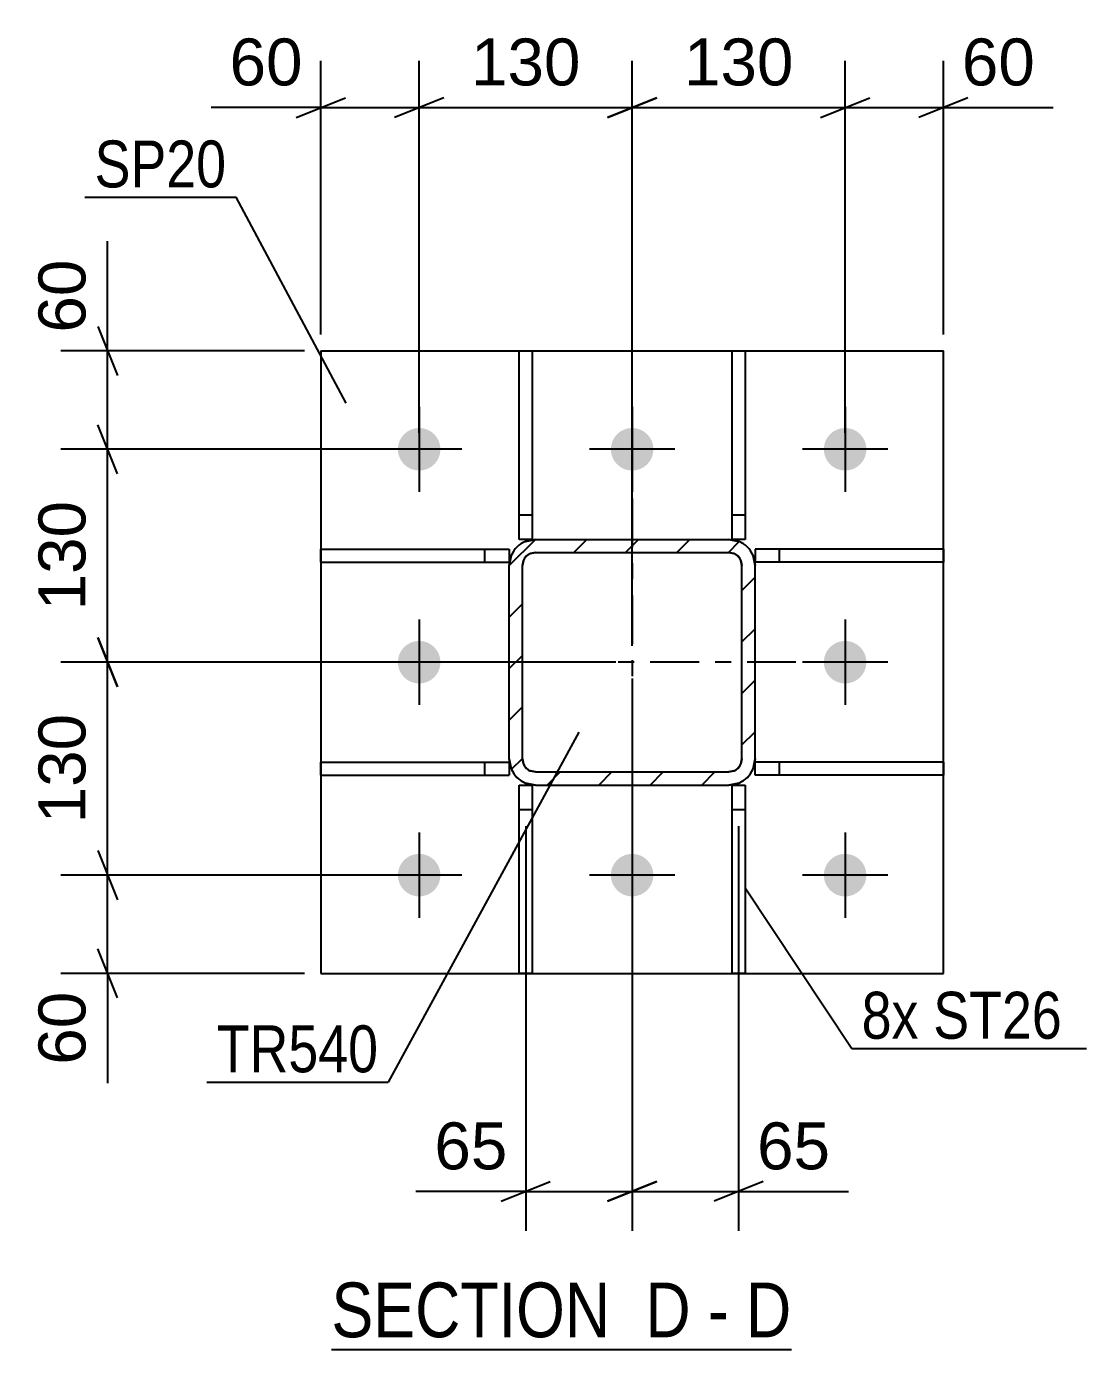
# Model space of a CAD drawing. Header units: millimetres. Extents: x 0 to 1189, y 0 to 841.
# Drawn here: x 1027.2 to 1091.9, y 516.1 to 596.8 of the extents above; entities that cross this region are included whole.
import ezdxf

# ---------------------------------------------------------------- set-up
doc = ezdxf.new("R2010")
doc.units = ezdxf.units.MM
doc.linetypes.add('DXK_LINE_DOT2', pattern=[3.9198, 1.9599, -1.9599])
doc.linetypes.add('DXK_LINE_DOT3', pattern=[5.9187, 2.979, -0.9799, 0.9799, -0.9799])
doc.styles.add('Arial', font='ARIAL.TTF', dxfattribs={"height": 0.2})
doc.styles.add('Arial Narrow', font='ARIALN.TTF', dxfattribs={"height": 0.2})

# ---------------------------------------------------------------- blocks, each defined once
blk = doc.blocks.new('Unknown-203773696-13 - 25680')
at = {"color": 6, "linetype": 'Continuous'}
blk.add_line((1045.855, 516.072), (1073.925, 516.072), dxfattribs=at)
at = {"color": 0, "linetype": 'Continuous'}
for points in [[(1063.963, 516.822), (1063.963, 520.322), (1045.855, 520.322), (1045.855, 516.822)], [(1067.782, 516.822), (1067.782, 520.322), (1065.013, 520.322), (1065.013, 516.822)], [(1070.106, 516.822), (1070.106, 520.322), (1068.832, 520.322), (1068.832, 516.822)], [(1073.925, 516.822), (1073.925, 520.322), (1071.156, 520.322), (1071.156, 516.822)]]:
    blk.add_wipeout(points, dxfattribs=at)
at = {"color": 7, "linetype": 'Continuous', "style": 'Arial Narrow'}
for s, height, p in [('SECTION ', 3.3405, (1045.855, 516.822)), ('D', 3.34, (1065.013, 516.822)), ('D', 3.34, (1071.156, 516.822)), ('-', 3.34, (1068.832, 516.822))]:
    blk.add_text(s, height=height, dxfattribs=at).set_placement(p)
blk = doc.blocks.new('Part-203773696-25817 - 25680')
at = {"color": 2, "linetype": 'Continuous'}
for p, q in [((1057.308, 539.033), (1057.308, 550.533)), ((1057.308, 550.533), (1058.108, 550.533)), ((1058.108, 550.533), (1058.108, 539.033)), ((1058.108, 539.033), (1057.308, 539.033))]:
    blk.add_line(p, q, dxfattribs=at)
at = {"color": 7, "linetype": 'DXK_LINE_DOT2'}
blk.add_line((1057.308, 549.033), (1058.108, 549.033), dxfattribs=at)
blk = doc.blocks.new('Part-203773696-25697 - 25680')
at = {"color": 2, "linetype": 'Continuous'}
for p, q in [((1045.207, 577.033), (1083.207, 577.033)), ((1045.207, 577.033), (1045.207, 539.033)), ((1083.207, 539.033), (1083.207, 577.033)), ((1045.207, 539.033), (1083.207, 539.033))]:
    blk.add_line(p, q, dxfattribs=at)
blk = doc.blocks.new('Part-203773696-25776 - 25680')
at = {"linetype": 'Continuous'}
h = blk.add_hatch(dxfattribs=at)
h.set_pattern_fill('', scale=0.7, style=0, pattern_type=0)
h.set_pattern_definition([(45, (1058.3074, 565.533), (-1.57154, 1.57154), [])])
h.paths.add_polyline_path([(1070.107, 565.533), (1058.307, 565.533), (1057.695, 565.411), (1057.176, 565.064), (1056.829, 564.545), (1056.707, 563.933), (1056.707, 552.133), (1056.829, 551.521), (1057.176, 551.002), (1057.695, 550.655), (1058.307, 550.533), (1070.107, 550.533), (1070.72, 550.655), (1071.239, 551.002), (1071.586, 551.521), (1071.707, 552.133), (1071.707, 563.933), (1071.586, 564.545), (1071.239, 565.064), (1070.72, 565.411)])
h.paths.add_polyline_path([(1070.847, 564.239), (1070.907, 563.933), (1070.907, 552.133), (1070.847, 551.827), (1070.673, 551.567), (1070.414, 551.394), (1070.107, 551.333), (1058.307, 551.333), (1058.001, 551.394), (1057.742, 551.567), (1057.568, 551.827), (1057.507, 552.133), (1057.507, 563.933), (1057.568, 564.239), (1057.742, 564.499), (1058.001, 564.672), (1058.307, 564.733), (1070.107, 564.733), (1070.414, 564.672), (1070.673, 564.499)])
at = {"color": 7, "linetype": 'DXK_LINE_DOT3'}
for p, q in [((1064.207, 568.033), (1064.207, 548.033)), ((1074.207, 558.033), (1054.207, 558.033))]:
    blk.add_line(p, q, dxfattribs=at)
at = {"color": 7, "linetype": 'DXK_LINE_DOT2'}
for p, q in [((1057.695, 565.411), (1058.307, 565.533)), ((1058.307, 565.533), (1070.107, 565.533)), ((1070.107, 565.533), (1070.72, 565.411)), ((1058.307, 564.733), (1058.001, 564.672)), ((1058.307, 564.733), (1070.107, 564.733)), ((1070.414, 564.672), (1070.107, 564.733)), ((1056.707, 563.933), (1056.829, 564.545)), ((1056.707, 552.133), (1056.707, 563.933)), ((1057.568, 564.239), (1057.507, 563.933)), ((1057.507, 552.133), (1057.507, 563.933)), ((1070.907, 563.933), (1070.847, 564.239)), ((1070.907, 552.133), (1070.907, 563.933)), ((1071.586, 564.545), (1071.707, 563.933)), ((1071.707, 552.133), (1071.707, 563.933)), ((1056.829, 551.521), (1056.707, 552.133)), ((1057.507, 552.133), (1057.568, 551.827)), ((1070.847, 551.827), (1070.907, 552.133)), ((1071.707, 552.133), (1071.586, 551.521)), ((1058.001, 551.394), (1058.307, 551.333)), ((1058.307, 551.333), (1070.107, 551.333)), ((1070.107, 551.333), (1070.414, 551.394)), ((1058.307, 550.533), (1057.695, 550.655)), ((1058.307, 550.533), (1070.107, 550.533)), ((1070.72, 550.655), (1070.107, 550.533))]:
    blk.add_line(p, q, dxfattribs=at)
at = {"color": 2, "linetype": 'Continuous'}
for p, q in [((1058.307, 565.533), (1057.695, 565.411)), ((1058.307, 565.533), (1070.107, 565.533)), ((1070.72, 565.411), (1070.107, 565.533)), ((1058.001, 564.672), (1058.307, 564.733)), ((1058.307, 564.733), (1070.107, 564.733)), ((1070.107, 564.733), (1070.414, 564.672)), ((1056.829, 564.545), (1056.707, 563.933)), ((1056.707, 552.133), (1056.707, 563.933)), ((1057.507, 563.933), (1057.568, 564.239)), ((1057.507, 552.133), (1057.507, 563.933)), ((1070.847, 564.239), (1070.907, 563.933)), ((1070.907, 552.133), (1070.907, 563.933)), ((1071.707, 563.933), (1071.586, 564.545)), ((1071.707, 552.133), (1071.707, 563.933)), ((1056.707, 552.133), (1056.829, 551.521)), ((1057.568, 551.827), (1057.507, 552.133)), ((1070.907, 552.133), (1070.847, 551.827)), ((1071.586, 551.521), (1071.707, 552.133)), ((1058.307, 551.333), (1058.001, 551.394)), ((1058.307, 551.333), (1070.107, 551.333)), ((1070.414, 551.394), (1070.107, 551.333)), ((1057.695, 550.655), (1058.307, 550.533)), ((1058.307, 550.533), (1070.107, 550.533)), ((1070.107, 550.533), (1070.72, 550.655))]:
    blk.add_line(p, q, dxfattribs=at)
at = {"color": 7, "linetype": 'DXK_LINE_DOT2'}
for centre, radius, start, end in [((1058.307, 563.933), 1.6, 112.5, 157.5), ((1058.307, 563.933), 0.8, 112.5, 157.5), ((1070.107, 563.933), 0.8, 22.5, 67.5), ((1070.107, 563.933), 1.6, 22.5, 67.5), ((1058.307, 552.133), 0.8, 202.5, 247.5), ((1070.107, 552.133), 0.8, 292.5, 337.5), ((1058.307, 552.133), 1.6, 202.5, 247.5), ((1070.107, 552.133), 1.6, 292.5, 337.5)]:
    blk.add_arc(centre, radius, start, end, dxfattribs=at)
at = {"color": 2, "linetype": 'Continuous'}
for centre, radius, start, end in [((1058.307, 563.933), 1.6, 112.5, 157.5), ((1058.307, 563.933), 0.8, 112.5, 157.5), ((1070.107, 563.933), 0.8, 22.5, 67.5), ((1070.107, 563.933), 1.6, 22.5, 67.5), ((1058.307, 552.133), 0.8, 202.5, 247.5), ((1070.107, 552.133), 0.8, 292.5, 337.5), ((1058.307, 552.133), 1.6, 202.5, 247.5), ((1070.107, 552.133), 1.6, 292.5, 337.5)]:
    blk.add_arc(centre, radius, start, end, dxfattribs=at)
blk = doc.blocks.new('Part-203773696-25818 - 25680')
at = {"color": 2, "linetype": 'Continuous'}
for p, q in [((1070.308, 539.033), (1070.308, 550.533)), ((1070.308, 550.533), (1071.108, 550.533)), ((1071.108, 550.533), (1071.108, 539.033)), ((1071.108, 539.033), (1070.308, 539.033))]:
    blk.add_line(p, q, dxfattribs=at)
at = {"color": 7, "linetype": 'DXK_LINE_DOT2'}
blk.add_line((1070.308, 549.033), (1071.108, 549.033), dxfattribs=at)
blk = doc.blocks.new('Part-203773696-25819 - 25680')
at = {"color": 2, "linetype": 'Continuous'}
for p, q in [((1057.308, 565.533), (1057.308, 577.033)), ((1057.308, 577.033), (1058.108, 577.033)), ((1058.108, 577.033), (1058.108, 565.533)), ((1058.108, 565.533), (1057.308, 565.533))]:
    blk.add_line(p, q, dxfattribs=at)
at = {"color": 7, "linetype": 'DXK_LINE_DOT2'}
blk.add_line((1057.308, 567.033), (1058.108, 567.033), dxfattribs=at)
blk = doc.blocks.new('Part-203773696-25820 - 25680')
at = {"color": 2, "linetype": 'Continuous'}
for p, q in [((1070.308, 565.533), (1070.308, 577.033)), ((1070.308, 577.033), (1071.108, 577.033)), ((1071.108, 577.033), (1071.108, 565.533)), ((1071.108, 565.533), (1070.308, 565.533))]:
    blk.add_line(p, q, dxfattribs=at)
at = {"color": 7, "linetype": 'DXK_LINE_DOT2'}
blk.add_line((1070.308, 567.033), (1071.108, 567.033), dxfattribs=at)
blk = doc.blocks.new('Part-203773696-25821 - 25680')
at = {"color": 2, "linetype": 'Continuous'}
for p, q in [((1045.208, 551.133), (1045.208, 551.933)), ((1045.208, 551.933), (1056.708, 551.933)), ((1056.708, 551.933), (1056.708, 551.133)), ((1045.208, 551.133), (1056.708, 551.133))]:
    blk.add_line(p, q, dxfattribs=at)
at = {"color": 7, "linetype": 'DXK_LINE_DOT2'}
blk.add_line((1055.208, 551.133), (1055.208, 551.933), dxfattribs=at)
blk = doc.blocks.new('Part-203773696-25822 - 25680')
at = {"color": 2, "linetype": 'Continuous'}
for p, q in [((1045.208, 564.133), (1045.208, 564.933)), ((1045.208, 564.933), (1056.708, 564.933)), ((1056.708, 564.933), (1056.708, 564.133)), ((1045.208, 564.133), (1056.708, 564.133))]:
    blk.add_line(p, q, dxfattribs=at)
at = {"color": 7, "linetype": 'DXK_LINE_DOT2'}
blk.add_line((1055.208, 564.133), (1055.208, 564.933), dxfattribs=at)
blk = doc.blocks.new('Part-203773696-25823 - 25680')
at = {"color": 2, "linetype": 'Continuous'}
for p, q in [((1083.208, 551.933), (1071.708, 551.933)), ((1071.708, 551.133), (1071.708, 551.933)), ((1083.208, 551.933), (1083.208, 551.133)), ((1083.208, 551.133), (1071.708, 551.133))]:
    blk.add_line(p, q, dxfattribs=at)
at = {"color": 7, "linetype": 'DXK_LINE_DOT2'}
blk.add_line((1073.208, 551.133), (1073.208, 551.933), dxfattribs=at)
blk = doc.blocks.new('Part-203773696-25824 - 25680')
at = {"color": 2, "linetype": 'Continuous'}
for p, q in [((1083.208, 564.933), (1071.708, 564.933)), ((1071.708, 564.933), (1071.708, 564.133)), ((1083.208, 564.933), (1083.208, 564.133)), ((1083.208, 564.133), (1071.708, 564.133))]:
    blk.add_line(p, q, dxfattribs=at)
at = {"color": 7, "linetype": 'DXK_LINE_DOT2'}
blk.add_line((1073.208, 564.133), (1073.208, 564.933), dxfattribs=at)
blk = doc.blocks.new('Bolt-203773696-25849 - 25680')
at = {"linetype": 'Continuous'}
for points in [[(1052.507, 571.033, -1), (1049.907, 571.033, -1)], [(1065.507, 571.033, -1), (1062.907, 571.033, -1)], [(1078.507, 571.033, -1), (1075.907, 571.033, -1)], [(1052.507, 558.033, -1), (1049.907, 558.033, -1)], [(1078.507, 558.033, -1), (1075.907, 558.033, -1)], [(1052.507, 545.033, -1), (1049.907, 545.033, -1)], [(1065.507, 545.033, -1), (1062.907, 545.033, -1)], [(1078.507, 545.033, -1), (1075.907, 545.033, -1)]]:
    blk.add_hatch(color=1, dxfattribs=at).paths.add_polyline_path(points)
at = {"color": 1, "linetype": 'Continuous'}
for p, q in [((1051.207, 573.633), (1051.207, 568.433)), ((1064.207, 573.633), (1064.207, 568.433)), ((1077.207, 573.633), (1077.207, 568.433)), ((1053.807, 571.033), (1048.607, 571.033)), ((1066.807, 571.033), (1061.607, 571.033)), ((1079.807, 571.033), (1074.607, 571.033)), ((1051.207, 560.633), (1051.207, 555.433)), ((1077.207, 560.633), (1077.207, 555.433)), ((1053.807, 558.033), (1048.607, 558.033)), ((1079.807, 558.033), (1074.607, 558.033)), ((1051.207, 547.633), (1051.207, 542.433)), ((1064.207, 547.633), (1064.207, 542.433)), ((1077.207, 547.633), (1077.207, 542.433)), ((1053.807, 545.033), (1048.607, 545.033)), ((1066.807, 545.033), (1061.607, 545.033)), ((1079.807, 545.033), (1074.607, 545.033))]:
    blk.add_line(p, q, dxfattribs=at)
blk = doc.blocks.new('StraightDimension-203773696-27506 - 25680')
at = {"color": 7, "linetype": 'Continuous'}
for p, q in [((1064.207, 557.033), (1064.207, 523.322)), ((1057.708, 548.033), (1057.708, 523.322)), ((1056.208, 525.122), (1059.208, 526.322)), ((1065.707, 526.322), (1062.707, 525.122)), ((1057.708, 525.722), (1051.011, 525.722)), ((1057.708, 525.722), (1051.011, 525.722)), ((1057.708, 525.722), (1064.207, 525.722))]:
    blk.add_line(p, q, dxfattribs=at)
at = {"color": 0}
blk.add_wipeout([(1057.183, 526.472), (1057.183, 530.672), (1051.536, 530.672), (1051.536, 526.472)], dxfattribs=at)
at = {"color": 3, "style": 'Arial'}
blk.add_text('65', height=2.8652, dxfattribs=at).set_placement((1052.136, 527.072))
blk = doc.blocks.new('StraightDimension-203773696-27433 - 25680')
at = {"color": 7, "linetype": 'Continuous'}
for p, q in [((1031.587, 546.533), (1032.787, 543.533)), ((1050.207, 545.033), (1029.337, 545.033)), ((1032.187, 539.033), (1032.187, 545.033)), ((1032.787, 537.533), (1031.587, 540.533)), ((1044.207, 539.033), (1029.337, 539.033)), ((1032.187, 539.033), (1032.187, 532.336)), ((1032.187, 539.033), (1032.187, 532.336))]:
    blk.add_line(p, q, dxfattribs=at)
at = {"color": 0}
blk.add_wipeout([(1031.437, 538.508), (1027.237, 538.508), (1027.237, 532.861), (1031.437, 532.861)], dxfattribs=at)
at = {"color": 3, "style": 'Arial'}
blk.add_text('60', height=2.8652, rotation=90.00021, dxfattribs=at).set_placement((1030.837, 533.461))
blk = doc.blocks.new('StraightDimension-203773696-27362 - 25680')
at = {"color": 7, "linetype": 'Continuous'}
for p, q in [((1064.207, 559.033), (1064.207, 594.745)), ((1077.207, 572.033), (1077.207, 594.745)), ((1065.707, 592.495), (1062.707, 591.295)), ((1075.707, 591.295), (1078.707, 592.495)), ((1064.207, 591.895), (1077.207, 591.895))]:
    blk.add_line(p, q, dxfattribs=at)
at = {"color": 0}
blk.add_wipeout([(1074.643, 592.645), (1074.643, 596.845), (1066.772, 596.845), (1066.772, 592.645)], dxfattribs=at)
at = {"color": 3, "style": 'Arial'}
blk.add_text('130', height=2.8652, dxfattribs=at).set_placement((1067.372, 593.245))
blk = doc.blocks.new('StraightDimension-203773696-27361 - 25680')
at = {"color": 7, "linetype": 'Continuous'}
for p, q in [((1077.207, 572.033), (1077.207, 594.745)), ((1083.207, 578.033), (1083.207, 594.745)), ((1075.707, 591.295), (1078.707, 592.495)), ((1084.707, 592.495), (1081.707, 591.295)), ((1077.207, 591.895), (1083.207, 591.895)), ((1083.207, 591.895), (1089.905, 591.895)), ((1083.207, 591.895), (1089.905, 591.895))]:
    blk.add_line(p, q, dxfattribs=at)
at = {"color": 0}
blk.add_wipeout([(1089.38, 592.645), (1089.38, 596.845), (1083.732, 596.845), (1083.732, 592.645)], dxfattribs=at)
at = {"color": 3, "style": 'Arial'}
blk.add_text('60', height=2.8652, dxfattribs=at).set_placement((1084.332, 593.245))
blk = doc.blocks.new('StraightDimension-203773696-27363 - 25680')
at = {"color": 7, "linetype": 'Continuous'}
for p, q in [((1051.207, 572.033), (1051.207, 594.745)), ((1064.207, 559.033), (1064.207, 594.745)), ((1052.707, 592.495), (1049.707, 591.295)), ((1062.707, 591.295), (1065.707, 592.495)), ((1051.207, 591.895), (1064.207, 591.895))]:
    blk.add_line(p, q, dxfattribs=at)
at = {"color": 0}
blk.add_wipeout([(1061.643, 592.645), (1061.643, 596.845), (1053.772, 596.845), (1053.772, 592.645)], dxfattribs=at)
at = {"color": 3, "style": 'Arial'}
blk.add_text('130', height=2.8652, dxfattribs=at).set_placement((1054.372, 593.245))
blk = doc.blocks.new('StraightDimension-203773696-27364 - 25680')
at = {"color": 7, "linetype": 'Continuous'}
for p, q in [((1045.207, 578.033), (1045.207, 594.745)), ((1051.207, 572.033), (1051.207, 594.745)), ((1043.707, 591.295), (1046.707, 592.495)), ((1052.707, 592.495), (1049.707, 591.295)), ((1045.207, 591.895), (1038.51, 591.895)), ((1045.207, 591.895), (1038.51, 591.895)), ((1045.207, 591.895), (1051.207, 591.895))]:
    blk.add_line(p, q, dxfattribs=at)
at = {"color": 0}
blk.add_wipeout([(1044.682, 592.645), (1044.682, 596.845), (1039.035, 596.845), (1039.035, 592.645)], dxfattribs=at)
at = {"color": 3, "style": 'Arial'}
blk.add_text('60', height=2.8652, dxfattribs=at).set_placement((1039.635, 593.245))
blk = doc.blocks.new('StraightDimension-203773696-27430 - 25680')
at = {"color": 7, "linetype": 'Continuous'}
for p, q in [((1032.187, 577.033), (1032.187, 583.73)), ((1032.187, 577.033), (1032.187, 583.73)), ((1031.587, 578.533), (1032.787, 575.533)), ((1044.207, 577.033), (1029.337, 577.033)), ((1032.187, 571.033), (1032.187, 577.033)), ((1032.787, 569.533), (1031.587, 572.533)), ((1050.207, 571.033), (1029.337, 571.033))]:
    blk.add_line(p, q, dxfattribs=at)
at = {"color": 0}
blk.add_wipeout([(1031.437, 583.205), (1027.237, 583.205), (1027.237, 577.558), (1031.437, 577.558)], dxfattribs=at)
at = {"color": 3, "style": 'Arial'}
blk.add_text('60', height=2.8652, rotation=90.00021, dxfattribs=at).set_placement((1030.837, 578.158))
blk = doc.blocks.new('StraightDimension-203773696-27431 - 25680')
at = {"color": 7, "linetype": 'Continuous'}
for p, q in [((1032.787, 569.533), (1031.587, 572.533)), ((1050.207, 571.033), (1029.337, 571.033)), ((1032.187, 558.033), (1032.187, 571.033)), ((1031.587, 559.533), (1032.787, 556.533)), ((1063.207, 558.033), (1029.337, 558.033))]:
    blk.add_line(p, q, dxfattribs=at)
at = {"color": 0}
blk.add_wipeout([(1031.437, 568.469), (1027.237, 568.469), (1027.237, 560.598), (1031.437, 560.598)], dxfattribs=at)
at = {"color": 3, "style": 'Arial'}
blk.add_text('130', height=2.8652, rotation=90.00021, dxfattribs=at).set_placement((1030.837, 561.198))
blk = doc.blocks.new('StraightDimension-203773696-27432 - 25680')
at = {"color": 7, "linetype": 'Continuous'}
for p, q in [((1032.787, 556.533), (1031.587, 559.533)), ((1063.207, 558.033), (1029.337, 558.033)), ((1032.187, 545.033), (1032.187, 558.033)), ((1031.587, 546.533), (1032.787, 543.533)), ((1050.207, 545.033), (1029.337, 545.033))]:
    blk.add_line(p, q, dxfattribs=at)
at = {"color": 0}
blk.add_wipeout([(1031.437, 555.469), (1027.237, 555.469), (1027.237, 547.598), (1031.437, 547.598)], dxfattribs=at)
at = {"color": 3, "style": 'Arial'}
blk.add_text('130', height=2.8652, rotation=90.00021, dxfattribs=at).set_placement((1030.837, 548.198))
blk = doc.blocks.new('StraightDimension-203773696-27505 - 25680')
at = {"color": 7, "linetype": 'Continuous'}
for p, q in [((1064.207, 557.033), (1064.207, 523.322)), ((1070.708, 548.033), (1070.708, 523.322)), ((1062.707, 525.122), (1065.707, 526.322)), ((1072.208, 526.322), (1069.208, 525.122)), ((1064.207, 525.722), (1070.708, 525.722)), ((1070.708, 525.722), (1077.405, 525.722)), ((1070.708, 525.722), (1077.405, 525.722))]:
    blk.add_line(p, q, dxfattribs=at)
at = {"color": 0}
blk.add_wipeout([(1076.88, 526.472), (1076.88, 530.672), (1071.233, 530.672), (1071.233, 526.472)], dxfattribs=at)
at = {"color": 3, "style": 'Arial'}
blk.add_text('65', height=2.8652, dxfattribs=at).set_placement((1071.833, 527.072))
blk = doc.blocks.new('Mark-203773696-27343 - 25680')
at = {"color": 30, "linetype": 'Continuous'}
for p in [(1030.797, 586.419), (1046.743, 573.851)]:
    blk.add_line(p, (1040.036, 586.419), dxfattribs=at)
at = {"color": 0}
blk.add_wipeout([(1039.436, 587.019), (1039.436, 590.019), (1031.397, 590.019), (1031.397, 587.019)], dxfattribs=at)
blk.add_wipeout([(1039.436, 587.019), (1039.436, 590.019), (1031.397, 590.019), (1031.397, 587.019)], dxfattribs=at)
at = {"color": 3, "style": 'Arial Narrow'}
blk.add_text('SP20', height=2.8633, dxfattribs=at).set_placement((1031.397, 587.019))
blk = doc.blocks.new('MarkSet-203773696-27324 - 25680')
at = {"color": 30, "linetype": 'Continuous'}
for p, q in [((1071.108, 544.254), (1077.616, 534.448)), ((1077.616, 534.448), (1091.942, 534.448))]:
    blk.add_line(p, q, dxfattribs=at)
at = {"color": 0}
for points in [[(1081.688, 535.048), (1081.688, 538.048), (1078.216, 538.048), (1078.216, 535.048)], [(1090.442, 535.048), (1090.442, 538.048), (1082.588, 538.048), (1082.588, 535.048)]]:
    blk.add_wipeout(points, dxfattribs=at)
for points in [[(1081.688, 535.048), (1081.688, 538.048), (1078.216, 538.048), (1078.216, 535.048)], [(1090.442, 535.048), (1090.442, 538.048), (1082.588, 538.048), (1082.588, 535.048)]]:
    blk.add_wipeout(points, dxfattribs=at)
at = {"color": 3, "style": 'Arial Narrow'}
for s, p in [('8x', (1078.216, 535.048)), ('ST26', (1082.588, 535.048))]:
    blk.add_text(s, height=2.8633, dxfattribs=at).set_placement(p)
blk = doc.blocks.new('Mark-203773696-27346 - 25680')
at = {"color": 30, "linetype": 'Continuous'}
for p in [(1060.959, 553.765), (1038.252, 532.398)]:
    blk.add_line(p, (1049.316, 532.398), dxfattribs=at)
at = {"color": 0}
blk.add_wipeout([(1048.716, 532.998), (1048.716, 535.998), (1038.852, 535.998), (1038.852, 532.998)], dxfattribs=at)
blk.add_wipeout([(1048.716, 532.998), (1048.716, 535.998), (1038.852, 535.998), (1038.852, 532.998)], dxfattribs=at)
at = {"color": 3, "style": 'Arial Narrow'}
blk.add_text('TR540', height=2.8633, dxfattribs=at).set_placement((1038.852, 532.998))

msp = doc.modelspace()

# ---------------------------------------------------------------- block references
for name in ['Part-203773696-25697 - 25680', 'Part-203773696-25819 - 25680', 'Part-203773696-25820 - 25680', 'Bolt-203773696-25849 - 25680', 'Part-203773696-25776 - 25680', 'Part-203773696-25822 - 25680', 'Part-203773696-25824 - 25680', 'Part-203773696-25821 - 25680', 'Part-203773696-25823 - 25680', 'Part-203773696-25817 - 25680', 'Part-203773696-25818 - 25680', 'Unknown-203773696-13 - 25680']:
    msp.add_blockref(name, (0, 0))

# ---------------------------------------------------------------- next in the draw order: block references
for name in ['StraightDimension-203773696-27362 - 25680', 'StraightDimension-203773696-27506 - 25680', 'StraightDimension-203773696-27433 - 25680']:
    msp.add_blockref(name, (0, 0))

# ---------------------------------------------------------------- next in the draw order: block references
for name in ['StraightDimension-203773696-27363 - 25680', 'StraightDimension-203773696-27361 - 25680']:
    msp.add_blockref(name, (0, 0))

# ---------------------------------------------------------------- next in the draw order: block references
msp.add_blockref('StraightDimension-203773696-27364 - 25680', (0, 0))

# ---------------------------------------------------------------- next in the draw order: block references
msp.add_blockref('StraightDimension-203773696-27430 - 25680', (0, 0))

# ---------------------------------------------------------------- next in the draw order: block references
for name in ['Mark-203773696-27343 - 25680', 'StraightDimension-203773696-27431 - 25680']:
    msp.add_blockref(name, (0, 0))

# ---------------------------------------------------------------- next in the draw order: block references
msp.add_blockref('StraightDimension-203773696-27432 - 25680', (0, 0))

# ---------------------------------------------------------------- next in the draw order: block references
for name in ['StraightDimension-203773696-27505 - 25680', 'Mark-203773696-27346 - 25680']:
    msp.add_blockref(name, (0, 0))

# ---------------------------------------------------------------- next in the draw order: block references
msp.add_blockref('MarkSet-203773696-27324 - 25680', (0, 0))

doc.saveas('drawing.dxf')
